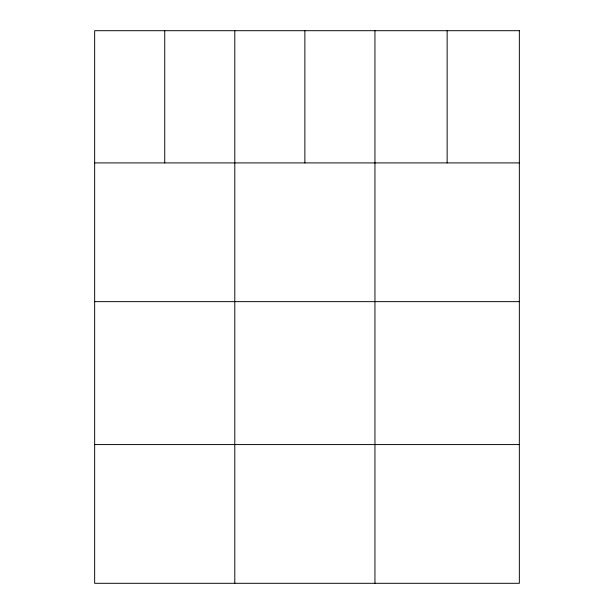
<?xml version="1.0" encoding="UTF-8"?>
<svg xmlns="http://www.w3.org/2000/svg" width="614" height="614" viewBox="0 0 614 614"><rect width="100%" height="100%" fill="white"/><g stroke="black" fill="none" stroke-linecap="round" stroke-linejoin="round"><path stroke-width="0.92" d="M94.656 162.91L519.344 162.91M94.656 301.643L519.344 301.643M94.656 444.574L519.344 444.574M447.145 30.7L447.145 162.91M374.947 30.7L374.947 583.3M304.874 30.7L304.874 162.91M234.801 30.7L234.801 583.3M164.729 30.7L164.729 162.91M519.344 30.7L94.656 30.7L94.656 583.3L519.344 583.3L519.344 30.7"/></g></svg>
